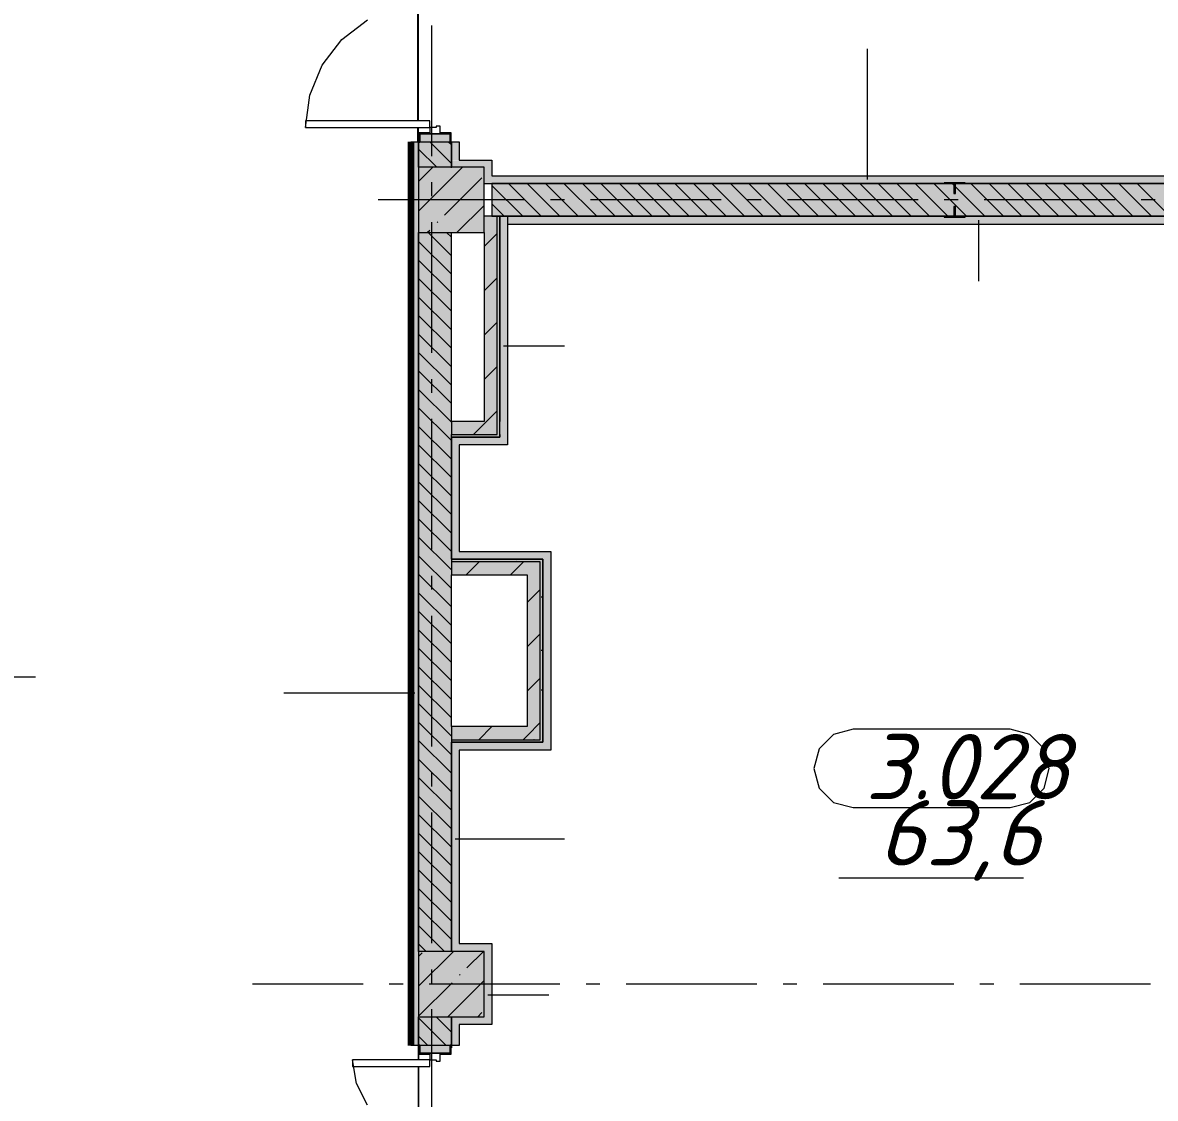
# Model space of a CAD drawing. Header units: millimetres. Extents: x -537608 to 253996, y -217170 to 186033.
# Drawn here: x -224305 to -215642, y 120796 to 129028 of the extents above; entities that cross this region are included whole.
import ezdxf

# ---------------------------------------------------------------- set-up
doc = ezdxf.new("R2010")
doc.units = ezdxf.units.MM
doc.layers.add('16) Лак 1.6м', color=160, linetype='Continuous', lineweight=90)
doc.layers.add('PDF _Геометрия', color=7, linetype='Continuous')
doc.layers.add('PDF _Текст', color=7, linetype='Continuous')
doc.layers.add('PDF _Сплошная заливка', color=7, linetype='Continuous', true_color=0xffffff)
doc.styles.add('PDF ISOCPEUR Italic', font='isocpeui.ttf')

msp = doc.modelspace()

# ---------------------------------------------------------------- hatches: boundary and pattern name
at = {"layer": 'PDF _Сплошная заливка', "transparency": 33554559}
h = msp.add_hatch(color=256, dxfattribs=at)
h.paths.add_polyline_path([(-221276.195, 91921.2686), (-221026.1962, 91921.2686), (-221028.1941, 92444.2684), (-221276.195, 92444.2684)], flags=0)
h.paths.add_polyline_path([(-221036.1945, 94206.2671), (-221036.1945, 94208.265), (-221026.1962, 94208.265), (-221026.1962, 94421.2653), (-221276.195, 94421.2653), (-221273.8698, 94208.265), (-221096.1952, 94206.2671)], flags=0)
h.paths.add_polyline_path([(-221045.5491, 94921.2673), (-221026.1962, 94921.2673), (-221026.1962, 98621.2643), (-221276.195, 98621.2643), (-221276.195, 94921.2673), (-221181.3681, 94921.2673)], flags=0)
h.paths.add_polyline_path([(-221026.1962, 99321.2648), (-221026.1962, 99611.2655), (-221276.195, 99611.2655), (-221276.195, 99321.2648), (-221111.1948, 99321.2648)], flags=0)
h.paths.add_polyline_path([(-221026.1962, 100311.2638), (-221026.1962, 100421.2647), (-221276.195, 100421.2647), (-221276.195, 100311.2638), (-221111.1948, 100311.2638)], flags=0)
h.paths.add_polyline_path([(-221026.1962, 100921.2645), (-221028.1941, 101439.2651), (-221276.195, 101439.2651), (-221276.195, 100921.2645), (-221048.5826, 100921.2645)], flags=0)
h.paths.add_polyline_path([(-221026.1962, 103201.2638), (-221026.1962, 103421.2634), (-221276.195, 103421.2634), (-221273.9215, 103203.2639), (-221028.1941, 103201.2638)], flags=0)
h.paths.add_polyline_path([(-221276.195, 103921.2653), (-221026.1962, 103921.2653), (-221026.1962, 109421.2627), (-221276.195, 109421.2627), (-221276.195, 105320.22)], flags=0)
h.paths.add_polyline_path([(-221026.1962, 109921.2625), (-221028.1941, 110294.2639), (-221276.195, 110294.2639), (-221276.195, 109921.2625)], flags=0)
h.paths.add_polyline_path([(-221096.1952, 112056.2626), (-221026.1962, 112058.2627), (-221026.1962, 112421.2636), (-221276.195, 112421.2636), (-221274.1949, 112058.2627), (-221206.196, 112056.2626)], flags=0)
h.paths.add_polyline_path([(-221214.4095, 112921.2633), (-221026.1962, 112921.2633), (-221026.1962, 118421.2607), (-221276.195, 118421.2607), (-221276.195, 112921.2633)], flags=0)
h.paths.add_polyline_path([(-221276.195, 118921.2605), (-221026.1962, 118921.2605), (-221028.1941, 119439.2612), (-221276.195, 119439.2612)], flags=0)
h.paths.add_polyline_path([(-221036.1945, 121201.2599), (-221036.1945, 121203.26), (-221026.1962, 121203.26), (-221026.1962, 121421.2594), (-221276.195, 121421.2594), (-221273.9215, 121203.26), (-221096.1952, 121201.2599)], flags=0)
h.paths.add_polyline_path([(-221276.195, 121921.2613), (-221026.1962, 121921.2613), (-221026.1962, 127421.2599), (-221276.195, 127421.2599), (-221276.195, 122310.9954)], flags=0)
h.paths.add_polyline_path([(-221254.6267, 127921.2597), (-221026.1962, 127921.2597), (-221028.1941, 128114.259), (-221276.195, 128114.259), (-221276.195, 127921.2597), (-221260.642, 127921.2597)], flags=0)
h.paths.add_polyline_path([(-221096.1952, 129876.2591), (-221026.1962, 129878.2592), (-221026.1962, 130421.2599), (-221276.195, 130421.2599), (-221274.1949, 129878.2592), (-221206.196, 129876.2591)], flags=0)
h.paths.add_polyline_path([(-221189.1855, 130921.2596), (-221026.1962, 130921.2596), (-221026.1962, 135771.2589), (-221276.195, 135771.2589), (-221276.195, 130921.2596)], flags=0)
h.paths.add_polyline_path([(-221273.7191, 136271.2587), (-221026.1962, 136271.2587), (-221028.1941, 137634.2575), (-221276.195, 137634.2575), (-221276.195, 136271.2587)], flags=0)
h.paths.add_polyline_path([(-221036.1945, 139396.2576), (-221036.1945, 139398.2576), (-221026.1962, 139398.2576), (-221028.1941, 139621.2568), (-221276.195, 139621.2568), (-221274.1949, 139398.2576), (-221096.1952, 139396.2576)], flags=0)
at = {"layer": 'PDF _Сплошная заливка', "true_color": 0xff7d7d, "transparency": 33554559}
h = msp.add_hatch(color=11, dxfattribs=at)
h.paths.add_polyline_path([(-221336.1957, 118796.2601), (-221276.195, 118796.2601), (-221276.195, 119441.2612), (-221336.1957, 119441.2612), (-221336.1957, 118921.2605)], flags=0)
h.paths.add_polyline_path([(-221276.195, 121201.2599), (-221276.195, 128116.2592), (-221336.1957, 128116.2592), (-221336.1957, 121201.2599)], flags=0)
h.paths.add_polyline_path([(-221276.195, 129876.2591), (-221276.195, 136261.2577), (-221336.1957, 136261.2577), (-221336.1957, 129876.2591)], flags=0)
for points in [[(-220792.0281, 127921.2597), (-220776.1952, 127921.2597), (-220776.1952, 127976.259), (-221026.1962, 127974.5862), (-221026.1962, 127921.2597), (-221021.1948, 127921.2597)], [(-214072.9389, 127796.2592), (-213836.1964, 127796.2592), (-213836.1964, 127856.2593), (-220776.1952, 127856.2593), (-220776.1952, 127796.2592), (-214907.808, 127796.2592)], [(-220656.196, 125856.0067), (-220596.1954, 125856.0067), (-220596.1954, 127546.2588), (-220656.196, 127546.2588), (-220656.196, 125976.0053)], [(-221026.1962, 124982.0055), (-220966.1955, 124982.0055), (-220966.1955, 125856.0067), (-221026.1962, 125856.0067), (-221026.1962, 125142.7902)], [(-220326.1956, 123521.007), (-220266.1949, 123521.007), (-220266.1949, 124982.0055), (-220326.1956, 124982.0055), (-220326.1956, 123726.8918)], [(-221026.1962, 121981.2599), (-220966.1955, 121981.2599), (-220966.1955, 123521.007), (-221026.1962, 123521.007), (-221026.1962, 122310.9954)], [(-220751.8927, 121421.2594), (-220716.1945, 121421.2594), (-220716.1945, 121981.2599), (-220776.1952, 121981.2599), (-220776.1952, 121421.2594)], [(-220716.1945, 121361.2609), (-220716.1945, 121421.2594), (-220966.1955, 121421.2594), (-220966.1955, 121361.2609), (-220751.8927, 121361.2609)]]:
    msp.add_hatch(color=11, dxfattribs=at).paths.add_polyline_path(points)
at = {"layer": 'PDF _Сплошная заливка', "transparency": 33554559}
for points in [[(-214072.9389, 127546.2588), (-213776.1962, 127546.2588), (-213776.1962, 127796.2592), (-220716.1945, 127796.2592), (-220716.1945, 127546.2588), (-214907.808, 127546.2588)], [(-220776.1952, 125976.0053), (-220676.1948, 125976.0053), (-220676.1948, 127546.2588), (-220776.1952, 127546.2588), (-220776.1952, 126558.6888)], [(-220346.1944, 124902.0061), (-220326.1956, 124902.0061), (-220326.1956, 124922.007), (-221026.1962, 124922.007), (-221026.1962, 124902.0061)], [(-220446.1948, 124802.0057), (-220346.1944, 124802.0057), (-220346.1944, 124902.0061), (-221026.1962, 124902.0061), (-221026.1962, 124802.0057)], [(-220346.1944, 123521.007), (-220326.1956, 123521.007), (-220326.1956, 124902.0061), (-220346.1944, 124902.0061), (-220346.1944, 123541.0057)]]:
    msp.add_hatch(color=256, dxfattribs=at).paths.add_polyline_path(points)
at = {"layer": 'PDF _Сплошная заливка', "true_color": 0xfca910, "transparency": 33554559}
msp.add_hatch(color=40, dxfattribs=at).paths.add_polyline_path([(-213836.1964, 127486.2603), (-213836.1964, 127546.2588), (-220596.1954, 127546.2588), (-220596.1954, 127486.2603), (-214072.9389, 127486.2603)])

# ---------------------------------------------------------------- linework, layer by layer
at = {"layer": '16) Лак 1.6м'}
msp.add_lwpolyline([(-221336.1957, 128116.2592), (-221336.1957, 121201.2599)], dxfattribs=at)
at = {"layer": 'PDF _Геометрия', "color": 9, "lineweight": 9, "true_color": 0xc0c0c0}
for p, q in [((-221286.1954, 129716.2591), (-221286.1954, 128276.2591)), ((-221276.195, 128276.2591), (-221276.195, 129716.2591)), ((-221286.1954, 128226.2589), (-221286.1954, 128116.2592)), ((-221276.195, 128116.2592), (-221276.195, 128226.2589)), ((-221276.195, 121091.2612), (-221276.195, 121201.2599)), ((-221026.1962, 121201.2599), (-221026.1962, 121183.2612)), ((-221276.195, 121183.2612), (-221276.195, 121091.2612)), ((-221276.195, 119601.2602), (-221276.195, 121041.2609)), ((-221276.195, 121041.2609), (-221276.195, 119601.2602))]:
    msp.add_line(p, q, dxfattribs=at)
at = {"layer": 'PDF _Геометрия', "lineweight": 9}
for p, q in [((-221862.9458, 128898.0106), (-221666.1961, 129048.9832)), ((-222013.9196, 128701.2602), (-221862.9458, 128898.0106)), ((-217844.456, 127826.2595), (-217844.456, 128826.259)), ((-222108.8239, 128472.137), (-222013.9196, 128701.2602)), ((-222141.1957, 128226.2589), (-222108.8239, 128472.137)), ((-221191.1942, 128276.2591), (-222141.1957, 128276.2591)), ((-222141.1957, 128276.2591), (-222141.1957, 128226.2589)), ((-222141.1957, 128226.2589), (-221191.1942, 128226.2589)), ((-221191.1942, 128226.2589), (-221191.1942, 128276.2591)), ((-221191.1942, 128226.2589), (-221191.1942, 128176.2592)), ((-221141.1962, 128226.2589), (-221191.1942, 128226.2589)), ((-221111.1948, 128236.2594), (-221141.1962, 128236.2594)), ((-221141.1962, 128236.2594), (-221141.1962, 128226.2589)), ((-221111.1948, 128176.2592), (-221111.1948, 128236.2594)), ((-221191.1942, 128184.2591), (-221274.1949, 128184.2591)), ((-221274.1949, 128184.2591), (-221274.1949, 128114.259)), ((-221266.1945, 128114.259), (-221266.1945, 128176.2592)), ((-221266.1945, 128176.2592), (-221191.1942, 128176.2592)), ((-221036.1945, 128176.2592), (-221266.1945, 128176.2592)), ((-221266.1945, 128176.2592), (-221266.1945, 128116.2592)), ((-221191.1942, 128176.2592), (-221191.1942, 128184.2591)), ((-221191.1942, 128176.2592), (-221111.1948, 128176.2592)), ((-221028.1941, 128184.2591), (-221111.1948, 128184.2591)), ((-221111.1948, 128184.2591), (-221111.1948, 128176.2592)), ((-221111.1948, 128176.2592), (-221036.1945, 128176.2592)), ((-221036.1945, 128176.2592), (-221036.1945, 128114.259)), ((-221036.1945, 128116.2592), (-221036.1945, 128176.2592)), ((-221028.1941, 128114.259), (-221028.1941, 128184.2591)), ((-221336.1957, 121201.2599), (-221336.1957, 128116.2592)), ((-221336.1957, 128116.2592), (-221276.195, 128116.2592)), ((-221276.195, 128116.2592), (-221276.195, 127921.2597)), ((-221276.195, 127921.2597), (-221276.195, 128116.2592)), ((-221138.0679, 127921.2597), (-221276.195, 128059.3877)), ((-221274.1949, 128114.259), (-221266.1945, 128114.259)), ((-221266.1945, 128116.2592), (-221036.1945, 128116.2592)), ((-221026.1962, 127950.8084), (-221191.6463, 128116.2592)), ((-221026.1962, 128092.23), (-221050.2253, 128116.2592)), ((-221036.1945, 128114.259), (-221028.1941, 128114.259)), ((-221026.1962, 128116.2592), (-221026.1962, 127976.259)), ((-221026.1962, 127976.259), (-221026.1962, 128116.2592)), ((-221026.1962, 128116.2592), (-220966.1955, 128116.2592)), ((-220966.1955, 128116.2592), (-220966.1955, 127976.259)), ((-221026.1962, 127976.259), (-221026.1962, 127921.2597)), ((-221026.1962, 127921.2597), (-221026.1962, 127976.259)), ((-220966.1955, 127976.259), (-220776.1952, 127976.259)), ((-220776.1952, 127976.259), (-220716.1945, 127976.259)), ((-220716.1945, 127976.259), (-220716.1945, 127856.2593)), ((-221276.195, 127584.6066), (-220939.542, 127921.2597)), ((-221276.195, 127812.7045), (-221167.6409, 127921.2597)), ((-220776.1952, 127921.2597), (-221276.195, 127921.2597)), ((-221276.195, 127921.2597), (-221276.195, 127421.2599)), ((-220776.1952, 127421.2599), (-220776.1952, 127921.2597)), ((-221077.7099, 127554.9933), (-220792.5857, 127840.1164)), ((-220776.1952, 127796.2592), (-220716.1945, 127796.2592)), ((-220716.1945, 127856.2593), (-213836.1964, 127856.2593)), ((-220716.1945, 127796.2592), (-213836.1964, 127796.2592)), ((-213836.1964, 127796.2592), (-220716.1945, 127796.2592)), ((-220716.1945, 127796.2592), (-220716.1945, 127546.2588)), ((-220480.2244, 127546.2588), (-220716.1945, 127782.2305)), ((-220338.8033, 127546.2588), (-220588.8021, 127796.2592)), ((-220197.3823, 127546.2588), (-220447.3811, 127796.2592)), ((-220055.9612, 127546.2588), (-220305.96, 127796.2592)), ((-219914.5401, 127546.2588), (-220164.539, 127796.2592)), ((-219773.117, 127546.2588), (-220023.1179, 127796.2592)), ((-219631.6959, 127546.2588), (-219881.6969, 127796.2592)), ((-219490.2748, 127546.2588), (-219740.2758, 127796.2592)), ((-219348.8538, 127546.2588), (-219598.8547, 127796.2592)), ((-219207.4327, 127546.2588), (-219457.4315, 127796.2592)), ((-219066.0117, 127546.2588), (-219316.0104, 127796.2592)), ((-218924.5906, 127546.2588), (-219174.5894, 127796.2592)), ((-218783.1674, 127546.2588), (-219033.1683, 127796.2592)), ((-218641.7463, 127546.2588), (-218891.7473, 127796.2592)), ((-218500.3253, 127546.2588), (-218750.3262, 127796.2592)), ((-218358.9042, 127546.2588), (-218608.9052, 127796.2592)), ((-218217.4831, 127546.2588), (-218467.4841, 127796.2592)), ((-218076.0621, 127546.2588), (-218326.0609, 127796.2592)), ((-217934.641, 127546.2588), (-218184.6399, 127796.2592)), ((-217793.22, 127546.2588), (-218043.2188, 127796.2592)), ((-217651.7968, 127546.2588), (-217901.7977, 127796.2592)), ((-217510.3757, 127546.2588), (-217760.3767, 127796.2592)), ((-217368.9547, 127546.2588), (-217618.9556, 127796.2592)), ((-217227.5336, 127546.2588), (-217477.5346, 127796.2592)), ((-217086.1126, 127546.2588), (-217336.1135, 127796.2592)), ((-216944.6915, 127546.2588), (-217194.6903, 127796.2592)), ((-216803.2704, 127546.2588), (-217053.2692, 127796.2592)), ((-216661.8494, 127546.2588), (-216911.8482, 127796.2592)), ((-216520.4261, 127546.2588), (-216770.4271, 127796.2592)), ((-216379.0051, 127546.2588), (-216629.006, 127796.2592)), ((-216237.584, 127546.2588), (-216487.585, 127796.2592)), ((-216096.163, 127546.2588), (-216346.1639, 127796.2592)), ((-215954.7419, 127546.2588), (-216204.7408, 127796.2592)), ((-215813.3209, 127546.2588), (-216063.3197, 127796.2592)), ((-215671.8998, 127546.2588), (-215921.8986, 127796.2592)), ((-215530.4787, 127546.2588), (-215780.4776, 127796.2592)), ((-220983.3438, 127421.2599), (-220776.1952, 127628.4096)), ((-220621.6454, 127546.2588), (-220716.1945, 127640.8095)), ((-220716.1945, 127546.2588), (-220776.1952, 127546.2588)), ((-220676.1948, 127546.2588), (-220716.1945, 127546.2588)), ((-220716.1945, 127546.2588), (-220676.1948, 127546.2588)), ((-220676.1948, 125976.0053), (-220676.1948, 127546.2588)), ((-220676.1948, 127546.2588), (-220656.196, 127546.2588)), ((-220656.196, 127546.2588), (-220676.1948, 127546.2588)), ((-220656.196, 127546.2588), (-220596.1954, 127546.2588)), ((-220656.196, 125976.0053), (-220656.196, 127546.2588)), ((-220596.1954, 127546.2588), (-220656.196, 127546.2588)), ((-220656.196, 127546.2588), (-220656.196, 125976.0053)), ((-220596.1954, 127546.2588), (-213836.1964, 127546.2588)), ((-213836.1964, 127546.2588), (-220596.1954, 127546.2588)), ((-220596.1954, 127546.2588), (-220596.1954, 127486.2603)), ((-221211.4428, 127421.2599), (-221191.7583, 127440.9443)), ((-221134.733, 127497.9691), (-221129.9922, 127502.7104)), ((-220596.1954, 127486.2603), (-220596.1954, 125856.0067)), ((-220596.1954, 127486.2603), (-213836.1964, 127486.2603)), ((-216993.908, 127516.2601), (-216993.908, 127050.1101)), ((-221276.195, 127421.2599), (-220776.1952, 127421.2599)), ((-221276.195, 127421.2599), (-221276.195, 121921.2613)), ((-221276.195, 121921.2613), (-221276.195, 127421.2599)), ((-221026.1962, 127102.281), (-221276.195, 127352.2814)), ((-221026.1962, 127243.7026), (-221203.7524, 127421.2599)), ((-221026.1962, 127385.1237), (-221062.3314, 127421.2599)), ((-221026.1962, 125976.0053), (-221026.1962, 127421.2599)), ((-220776.1952, 127421.2599), (-220776.1952, 125976.0053)), ((-220776.1952, 127314.425), (-220676.1948, 127414.4253)), ((-221026.1962, 126960.8594), (-221276.195, 127210.8593)), ((-221026.1962, 126819.4383), (-221276.195, 127069.4377)), ((-220776.1952, 126975.0134), (-220676.1948, 127075.0149)), ((-221026.1962, 126678.0173), (-221276.195, 126928.0172)), ((-221026.1962, 126536.5951), (-221276.195, 126786.5961)), ((-220776.1952, 126635.603), (-220676.1948, 126735.6034)), ((-221026.1962, 126395.1741), (-221276.195, 126645.1745)), ((-221026.1962, 126253.753), (-221276.195, 126503.7529)), ((-220626.1947, 126553.5383), (-220160.0458, 126553.5383)), ((-220776.1952, 126296.1921), (-220676.1948, 126396.1914)), ((-221026.1962, 126112.332), (-221276.195, 126362.3319)), ((-221026.1962, 125970.9099), (-221276.195, 126220.9108)), ((-221026.1962, 125829.4888), (-221276.195, 126079.4886)), ((-220756.9693, 125976.0053), (-220676.1948, 126056.7804)), ((-221026.1962, 125976.0053), (-221026.1962, 125876.0065)), ((-220776.1952, 125976.0053), (-221026.1962, 125976.0053)), ((-220856.9697, 125876.0065), (-220756.9693, 125976.0053)), ((-220676.1948, 125876.0065), (-220676.1948, 125976.0053)), ((-220656.196, 125876.0065), (-220656.196, 125976.0053)), ((-221026.1962, 125688.0677), (-221276.195, 125938.0676)), ((-221026.1962, 125546.6472), (-221276.195, 125796.6466)), ((-221026.1962, 125876.0065), (-220676.1948, 125876.0065)), ((-221026.1962, 125856.0067), (-221026.1962, 125876.0065)), ((-221026.1962, 125856.0067), (-220656.196, 125856.0067)), ((-220966.1955, 125856.0067), (-221026.1962, 125856.0067)), ((-221026.1962, 125856.0067), (-221026.1962, 124982.0055)), ((-221026.1962, 124982.0055), (-221026.1962, 125856.0067)), ((-220656.196, 125856.0067), (-220966.1955, 125856.0067)), ((-220596.1954, 125796.006), (-220966.1955, 125796.006)), ((-220966.1955, 125796.006), (-220966.1955, 124982.0055)), ((-220656.196, 125856.0067), (-220656.196, 125876.0065)), ((-220656.196, 125876.0065), (-220656.196, 125856.0067)), ((-220596.1954, 125856.0067), (-220596.1954, 125796.006)), ((-221026.1962, 125405.2246), (-221276.195, 125655.2255)), ((-221026.1962, 125263.8034), (-221276.195, 125513.8033)), ((-221026.1962, 125122.383), (-221276.195, 125372.3823)), ((-221026.1962, 124980.9613), (-221276.195, 125230.9612)), ((-221026.1962, 124839.5403), (-221276.195, 125089.5396)), ((-221026.1962, 124698.1171), (-221276.195, 124948.1181)), ((-221026.1962, 124982.0055), (-221026.1962, 124922.007)), ((-221026.1962, 124922.007), (-221026.1962, 124982.0055)), ((-220966.1955, 124982.0055), (-220326.1956, 124982.0055)), ((-220326.1956, 124982.0055), (-220266.1949, 124982.0055)), ((-220266.1949, 124982.0055), (-220266.1949, 123521.007)), ((-221026.1962, 124922.007), (-220326.1956, 124922.007)), ((-220326.1956, 124922.007), (-221026.1962, 124922.007)), ((-221026.1962, 124922.007), (-221026.1962, 124902.0061)), ((-220346.1944, 124902.0061), (-221026.1962, 124902.0061)), ((-221026.1962, 124902.0061), (-221026.1962, 124802.0057)), ((-220912.7355, 124802.0057), (-220812.7352, 124902.0061)), ((-220573.3245, 124802.0057), (-220473.3242, 124902.0061)), ((-220346.1944, 124802.0057), (-220346.1944, 124902.0061)), ((-220326.1956, 124922.007), (-220326.1956, 124902.0061)), ((-220326.1956, 123521.007), (-220326.1956, 124922.007)), ((-220326.1956, 124902.0061), (-220326.1956, 124802.0057)), ((-221026.1962, 124556.696), (-221276.195, 124806.697)), ((-221026.1962, 123641.0062), (-221026.1962, 124802.0057)), ((-221026.1962, 124802.0057), (-220446.1948, 124802.0057)), ((-220446.1948, 124802.0057), (-220446.1948, 123641.0062)), ((-220346.1944, 123541.0057), (-220346.1944, 124802.0057)), ((-220326.1956, 124802.0057), (-220326.1956, 123521.007)), ((-221026.1962, 124415.275), (-221276.195, 124665.2759)), ((-220446.1948, 124589.7245), (-220346.1944, 124689.7249)), ((-221026.1962, 124273.8539), (-221276.195, 124523.8549)), ((-221026.1962, 124132.4329), (-221276.195, 124382.4316)), ((-220446.1948, 124250.3135), (-220346.1944, 124350.3139)), ((-221026.1962, 123991.0118), (-221276.195, 124241.0106)), ((-221026.1962, 123849.5907), (-221276.195, 124099.5895)), ((-220446.1948, 123910.9026), (-220346.1944, 124010.9029)), ((-221306.1942, 123896.1979), (-222306.1959, 123896.1979)), ((-221026.1962, 123708.1697), (-221276.195, 123958.1685)), ((-221026.1962, 123566.7465), (-221276.195, 123816.7475)), ((-221026.1962, 123425.3254), (-221276.195, 123675.3264)), ((-220446.1948, 123641.0062), (-221026.1962, 123641.0062)), ((-221026.1962, 123641.0062), (-221026.1962, 123541.0057)), ((-220816.0916, 123541.0057), (-220716.0912, 123641.0062)), ((-220446.1948, 123571.4916), (-220346.1944, 123671.4898)), ((-221026.1962, 123541.0057), (-220446.1948, 123541.0057)), ((-221026.1962, 123541.0057), (-221026.1962, 123521.007)), ((-220476.6806, 123541.0057), (-220446.1948, 123571.4916)), ((-220446.1948, 123541.0057), (-220346.1944, 123541.0057)), ((-221026.1962, 123283.9043), (-221276.195, 123533.9053)), ((-220446.1948, 123521.007), (-221026.1962, 123521.007)), ((-221026.1962, 123521.007), (-221026.1962, 121981.2599)), ((-221026.1962, 121981.2599), (-221026.1962, 123521.007)), ((-221026.1962, 123521.007), (-220966.1955, 123521.007)), ((-220966.1955, 123521.007), (-220326.1956, 123521.007)), ((-220266.1949, 123461.0063), (-220966.1955, 123461.0063)), ((-220966.1955, 123461.0063), (-220966.1955, 121981.2599)), ((-220346.1944, 123521.007), (-220446.1948, 123521.007)), ((-220326.1956, 123521.007), (-220346.1944, 123521.007)), ((-220266.1949, 123521.007), (-220266.1949, 123461.0063)), ((-221026.1962, 123142.4833), (-221276.195, 123392.4842)), ((-221026.1962, 123001.0622), (-221276.195, 123251.0611)), ((-221026.1962, 122859.6412), (-221276.195, 123109.64)), ((-221026.1962, 122718.2202), (-221276.195, 122968.2189)), ((-221026.1962, 122576.7991), (-221276.195, 122826.7979)), ((-220996.1948, 122782.8475), (-220160.0458, 122782.8475)), ((-221026.1962, 122435.3759), (-221276.195, 122685.3768)), ((-221026.1962, 122293.9548), (-221276.195, 122543.9558)), ((-221026.1962, 122152.5338), (-221276.195, 122402.5347)), ((-221026.1962, 122011.1127), (-221276.195, 122261.1137)), ((-221077.7637, 121921.2613), (-221276.195, 122119.6905)), ((-221219.1848, 121921.2613), (-221276.195, 121978.2694)), ((-221026.1962, 121981.2599), (-221026.1962, 121921.2613)), ((-221026.1962, 121921.2613), (-221026.1962, 121981.2599)), ((-220966.1955, 121981.2599), (-220776.1952, 121981.2599)), ((-220776.1952, 121981.2599), (-220716.1945, 121981.2599)), ((-220716.1945, 121981.2599), (-220716.1945, 121421.2594)), ((-221276.195, 121654.0453), (-221008.9812, 121921.2613)), ((-220776.1952, 121921.2613), (-221276.195, 121921.2613)), ((-221276.195, 121921.2613), (-221276.195, 121421.2594)), ((-221276.195, 121882.1443), (-221248.7835, 121909.5557)), ((-220906.6362, 121795.5073), (-220780.8822, 121921.2613)), ((-220776.1952, 121421.2594), (-220776.1952, 121921.2613)), ((-220963.6593, 121738.482), (-220958.9185, 121743.2229)), ((-221276.195, 121425.9464), (-221020.6846, 121681.4568)), ((-221052.783, 121421.2594), (-220776.1952, 121697.8494)), ((-220746.1959, 121587.2866), (-220280.0449, 121587.2866)), ((-221276.195, 121421.2594), (-220776.1952, 121421.2594)), ((-221276.195, 121201.2599), (-221276.195, 121421.2594)), ((-221276.195, 121421.2594), (-221276.195, 121201.2599)), ((-221064.8697, 121201.2599), (-221276.195, 121412.5851)), ((-221026.1962, 121304.0052), (-221143.4503, 121421.2594)), ((-221026.1962, 121201.2599), (-221026.1962, 121421.2594)), ((-221026.1962, 121421.2594), (-221026.1962, 121201.2599)), ((-220824.684, 121421.2594), (-220792.5857, 121453.36)), ((-220716.1945, 121421.2594), (-220716.1945, 121361.2609)), ((-220716.1945, 121361.2609), (-220966.1955, 121361.2609)), ((-220966.1955, 121361.2609), (-220966.1955, 121201.2599)), ((-221276.195, 121201.2599), (-221336.1957, 121201.2599)), ((-221206.2928, 121201.2599), (-221276.195, 121271.1641)), ((-221266.1945, 121203.26), (-221274.1949, 121203.26)), ((-221274.1949, 121203.26), (-221274.1949, 121133.261)), ((-221266.1945, 121141.2614), (-221266.1945, 121203.26)), ((-221036.1945, 121201.2599), (-221266.1945, 121201.2599)), ((-221266.1945, 121201.2599), (-221266.1945, 121141.2614)), ((-221036.1945, 121203.26), (-221036.1945, 121141.2614)), ((-221028.1941, 121203.26), (-221036.1945, 121203.26)), ((-221036.1945, 121141.2614), (-221036.1945, 121201.2599)), ((-221028.1941, 121133.261), (-221028.1941, 121203.26)), ((-220966.1955, 121201.2599), (-221026.1962, 121201.2599)), ((-221274.1949, 121133.261), (-221191.1942, 121133.261)), ((-221191.1942, 121141.2614), (-221266.1945, 121141.2614)), ((-221266.1945, 121141.2614), (-221036.1945, 121141.2614)), ((-221111.1948, 121141.2614), (-221191.1942, 121141.2614)), ((-221191.1942, 121141.2614), (-221191.1942, 121091.2612)), ((-221191.1942, 121133.261), (-221191.1942, 121141.2614)), ((-221111.1948, 121081.2606), (-221111.1948, 121141.2614)), ((-221036.1945, 121141.2614), (-221111.1948, 121141.2614)), ((-221111.1948, 121141.2614), (-221111.1948, 121133.261)), ((-221111.1948, 121133.261), (-221028.1941, 121133.261)), ((-221781.196, 121091.2612), (-221781.196, 121041.2609)), ((-221191.1942, 121091.2612), (-221781.196, 121091.2612)), ((-221752.3185, 120908.9404), (-221781.196, 121091.2612)), ((-221781.196, 121041.2609), (-221191.1942, 121041.2609)), ((-221191.1942, 121041.2609), (-221191.1942, 121091.2612)), ((-221191.1942, 121091.2612), (-221141.1962, 121091.2612)), ((-221141.1962, 121091.2612), (-221141.1962, 121081.2606)), ((-221141.1962, 121081.2606), (-221111.1948, 121081.2606)), ((-221668.5148, 120744.4677), (-221752.3185, 120908.9404))]:
    msp.add_line(p, q, dxfattribs=at)
at = {"layer": 'PDF _Геометрия', "color": 253, "lineweight": 9, "true_color": 0xaaaaaa}
for p, q in [((-221176.1946, 128006.6695), (-221176.1946, 129006.669)), ((-221026.1962, 127916.2589), (-221026.1962, 127924.2598)), ((-221176.1946, 127700.836), (-221176.1946, 127806.6698)), ((-220467.6318, 127671.2603), (-221586.1944, 127671.2603)), ((-220161.7982, 127671.2603), (-220267.631, 127671.2603)), ((-218961.7979, 127671.2603), (-219961.7975, 127671.2603)), ((-218655.9644, 127671.2603), (-218761.7971, 127671.2603)), ((-217455.9641, 127671.2603), (-218455.9637, 127671.2603)), ((-217150.1306, 127671.2603), (-217255.9655, 127671.2603)), ((-215950.1325, 127671.2603), (-216950.132, 127671.2603)), ((-215644.2989, 127671.2603), (-215750.1317, 127671.2603)), ((-221176.1946, 126500.8367), (-221176.1946, 127500.8357)), ((-221176.1946, 126195.0032), (-221176.1946, 126300.836)), ((-221176.1946, 124995.0029), (-221176.1946, 125995.0036)), ((-221176.1946, 124689.1694), (-221176.1946, 124795.0022)), ((-221176.1946, 123489.1691), (-221176.1946, 124489.1708)), ((-225098.1504, 124021.2608), (-224207.4068, 124021.2608)), ((-218102.8987, 123580.7557), (-218212.7079, 123470.9486)), ((-217952.9003, 123620.9492), (-218102.8987, 123580.7557)), ((-216752.8999, 123620.9492), (-217952.9003, 123620.9492)), ((-216602.8993, 123580.7557), (-216752.8999, 123620.9492)), ((-216493.0922, 123470.9486), (-216602.8993, 123580.7557)), ((-218212.7079, 123470.9486), (-218252.8993, 123320.9481)), ((-216452.8988, 123320.9481), (-216493.0922, 123470.9486)), ((-221176.1946, 123183.3378), (-221176.1946, 123289.1705)), ((-218252.8993, 123320.9481), (-218212.7079, 123170.9475)), ((-216493.0922, 123170.9475), (-216452.8988, 123320.9481)), ((-218212.7079, 123170.9475), (-218102.8987, 123061.1404)), ((-216602.8993, 123061.1404), (-216493.0922, 123170.9475)), ((-218102.8987, 123061.1404), (-217952.9003, 123020.9491)), ((-217952.9003, 123020.9491), (-216752.8999, 123020.9491)), ((-216752.8999, 123020.9491), (-216602.8993, 123061.1404)), ((-221176.1946, 121983.3374), (-221176.1946, 122983.337)), ((-218061.9387, 122482.9131), (-216649.0263, 122482.9131)), ((-221176.1946, 121677.504), (-221176.1946, 121783.3367)), ((-221701.0179, 121671.2604), (-222547.1372, 121671.2604)), ((-221395.1844, 121671.2604), (-221501.0193, 121671.2604)), ((-220195.1863, 121671.2604), (-221195.1858, 121671.2604)), ((-219889.3527, 121671.2604), (-219995.1855, 121671.2604)), ((-218689.3525, 121671.2604), (-219689.352, 121671.2604)), ((-218383.5189, 121671.2604), (-218489.3517, 121671.2604)), ((-217183.5186, 121671.2604), (-218183.5182, 121671.2604)), ((-216877.6851, 121671.2604), (-216983.52, 121671.2604)), ((-215677.687, 121671.2604), (-216677.6865, 121671.2604)), ((-221176.1946, 120477.5036), (-221176.1946, 121477.5032))]:
    msp.add_line(p, q, dxfattribs=at)
at = {"layer": 'PDF _Геометрия', "color": 253, "lineweight": 20, "true_color": 0xaaaaaa}
for p, q in [((-217176.1254, 127802.2595), (-217257.126, 127802.2595)), ((-217257.126, 127802.2595), (-217257.126, 127796.2592)), ((-217257.126, 127796.2592), (-217182.1257, 127796.2592)), ((-217182.1257, 127796.2592), (-217182.1257, 127721.2605)), ((-217176.1254, 127721.2605), (-217176.1254, 127802.2595)), ((-217095.1248, 127802.2595), (-217176.1254, 127802.2595)), ((-217176.1254, 127802.2595), (-217176.1254, 127721.2605)), ((-217170.1251, 127721.2605), (-217170.1251, 127796.2592)), ((-217170.1251, 127796.2592), (-217095.1248, 127796.2592)), ((-217095.1248, 127796.2592), (-217095.1248, 127802.2595)), ((-217182.1257, 127721.2605), (-217176.1254, 127721.2605)), ((-217176.1254, 127721.2605), (-217170.1251, 127721.2605)), ((-217182.1257, 127621.259), (-217182.1257, 127546.2588)), ((-217176.1254, 127621.259), (-217182.1257, 127621.259)), ((-217176.1254, 127540.259), (-217176.1254, 127621.259)), ((-217170.1251, 127621.259), (-217176.1254, 127621.259)), ((-217176.1254, 127621.259), (-217176.1254, 127540.259)), ((-217170.1251, 127546.2588), (-217170.1251, 127621.259)), ((-217182.1257, 127546.2588), (-217257.126, 127546.2588)), ((-217257.126, 127546.2588), (-217257.126, 127540.259)), ((-217257.126, 127540.259), (-217176.1254, 127540.259)), ((-217176.1254, 127540.259), (-217095.1248, 127540.259)), ((-217095.1248, 127546.2588), (-217170.1251, 127546.2588)), ((-217095.1248, 127540.259), (-217095.1248, 127546.2588))]:
    msp.add_line(p, q, dxfattribs=at)
at = {"layer": 'PDF _Геометрия', "color": 8, "lineweight": 9, "true_color": 0x787878}
for p, q in [((-220522.6548, 124907.1904), (-220525.6474, 124902.0061)), ((-220338.1962, 124633.0182), (-220331.4897, 124633.0182)), ((-220338.1962, 124226.6181), (-220331.4897, 124226.6181)), ((-220338.1962, 123921.818), (-220331.4897, 123921.818)), ((-220393.4474, 123539.0638), (-220394.567, 123541.0057)), ((-220326.7489, 123620.9083), (-220330.1011, 123615.1018))]:
    msp.add_line(p, q, dxfattribs=at)
at = {"layer": 'PDF _Сплошная заливка', "color": 7, "lineweight": 35, "true_color": 0xf4f4f4, "transparency": 33554559}
for points in [[(-221036.1945, 128116.2592), (-221036.1945, 128176.2592), (-221266.1945, 128116.2592), (-221266.1945, 128176.2592)], [(-221036.1945, 121141.2614), (-221036.1945, 121201.2599), (-221266.1945, 121141.2614), (-221266.1945, 121201.2599)]]:
    msp.add_solid(points, dxfattribs=at)
at = {"layer": 'PDF _Сплошная заливка', "color": 11, "lineweight": 35, "true_color": 0xff7d7d, "transparency": 33554559}
for points in [[(-220966.1955, 127976.259), (-220966.1955, 128116.2592), (-221026.1962, 127976.259), (-221026.1962, 128116.2592)], [(-220716.1945, 127856.2593), (-220716.1945, 127976.259), (-220776.1952, 127856.2593), (-220776.1952, 127974.5862)], [(-220966.1955, 125796.006), (-220596.1954, 125796.006), (-220966.1955, 125856.0067), (-220596.1954, 125856.0067)], [(-220326.1956, 124922.007), (-220326.1956, 124982.0055), (-221026.1962, 124922.007), (-221026.1962, 124982.0055)], [(-220966.1955, 123461.0063), (-220266.1949, 123461.0063), (-220966.1955, 123521.007), (-220266.1949, 123521.007)], [(-220776.1952, 121921.2613), (-220776.1952, 121981.2599), (-221026.1962, 121921.2613), (-221026.1962, 121981.2599)], [(-220966.1955, 121201.2599), (-220966.1955, 121421.2594), (-221026.1962, 121201.2599), (-221026.1962, 121421.2594)]]:
    msp.add_solid(points, dxfattribs=at)
at = {"layer": 'PDF _Сплошная заливка', "lineweight": 35, "transparency": 33554559}
for points in [[(-221276.195, 127421.2599), (-220776.1952, 127421.2599), (-221276.195, 127921.2597), (-220776.1952, 127921.2597)], [(-220656.196, 125876.0065), (-220656.196, 127546.2588), (-220676.1948, 125876.0065), (-220676.1948, 127546.2588)], [(-221026.1962, 125876.0065), (-220676.1948, 125876.0065), (-221026.1962, 125976.0053), (-220676.1948, 125976.0053)], [(-221026.1962, 125856.0067), (-220656.196, 125856.0067), (-221026.1962, 125876.0065), (-220656.196, 125876.0065)], [(-220346.1944, 123541.0057), (-220346.1944, 124802.0057), (-220446.1948, 123541.0057), (-220446.1948, 124802.0057)], [(-220446.1948, 123541.0057), (-220446.1948, 123641.0062), (-221026.1962, 123541.0057), (-221026.1962, 123641.0062)], [(-221026.1962, 123521.007), (-220346.1944, 123521.007), (-221026.1962, 123541.0057), (-220346.1944, 123541.0057)], [(-220776.1952, 121421.2594), (-220776.1952, 121921.2613), (-221276.195, 121421.2594), (-221276.195, 121921.2613)]]:
    msp.add_solid(points, dxfattribs=at)

# ---------------------------------------------------------------- texts
at = {"layer": 'PDF _Текст', "char_height": 500, "attachment_point": 4, "style": 'PDF ISOCPEUR Italic'}
for s, insert in [('3.028', (-217860.2307, 123334.2372)), ('63,6', (-217761.2292, 122770.2882))]:
    msp.add_mtext(s, dxfattribs=dict(at, insert=insert))

doc.saveas('drawing.dxf')
